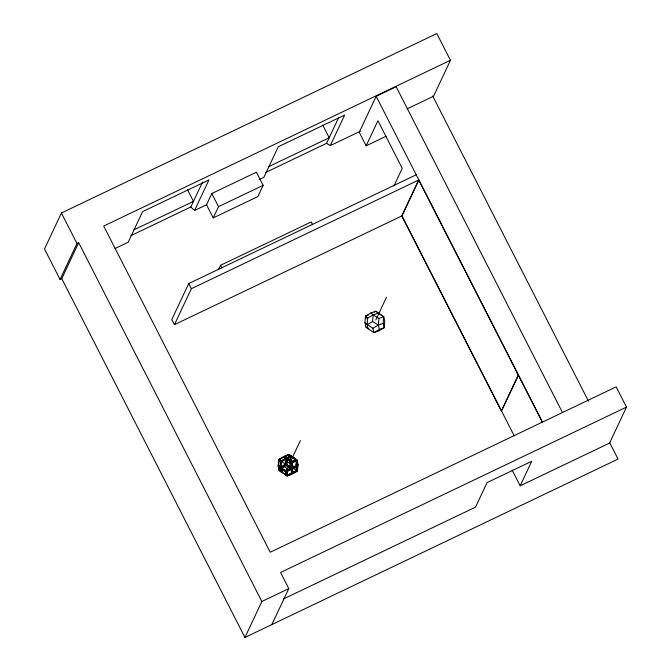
<?xml version="1.0" encoding="UTF-8"?>
<svg xmlns="http://www.w3.org/2000/svg" width="671" height="671" viewBox="0 0 671 671"><rect width="100%" height="100%" fill="white"/><g stroke="black" fill="none" stroke-linecap="round" stroke-linejoin="round"><path stroke-width="1.01" d="M278.792 460.834L278.364 465.766L279.346 470.103L280.973 471.562L280.184 468.316L278.566 466.857M281.979 472.267L281.199 469.021L285.51 471.696L286.291 474.934L279.203 470.405L278.163 466.06L278.733 459.442L284.21 456.246L289 454.527L296.951 460.071L297.999 464.416L297.429 471.034L291.944 474.229L287.154 475.94L279.203 470.405L279.371 468.517M283.388 470.22L281.375 472.359L280.335 468.014L280.906 461.396L278.733 459.442L281.602 458.41M289.151 467.217L287.096 468.417L284.202 466.622L284.487 463.317L281.795 461.874M281.132 465.808L278.163 466.06L280.335 468.014L285.812 464.818L286.383 458.201L284.21 456.246L285.376 458.947M286.811 459.962L286.945 465.028L289.838 466.823L290.124 463.51L291.482 462.361M287.616 470.589L287.154 475.94L292.64 472.753L297.429 471.034L296.381 466.689L296.951 460.071L289 454.527L285.083 456.808M288.773 457.203L289 454.527M290.358 468.995L292.64 472.753L291.591 468.4L292.162 461.782L286.383 458.201L280.906 461.396M364.932 322.743L365.502 316.125L370.979 312.929L375.768 311.218L383.72 316.754L384.768 321.107L384.198 327.725L378.712 330.912L373.923 332.631L365.98 327.087L364.932 322.743L372.875 328.287L373.923 332.631L379.409 329.436L384.198 327.725L383.149 323.372L383.72 316.754L375.768 311.218L374.2 312.132M368.144 329.05L367.104 324.697L367.674 318.079L365.502 316.125L368.371 315.093M367.104 324.697L372.581 321.51L373.151 314.892L370.979 312.929M379.409 329.436L378.36 325.091L378.93 318.473L373.151 314.892L367.674 318.079M286.358 470.799L287.096 468.417M289.629 460.86L291.172 456.49L286.383 458.201M407.247 108.811L433.533 96.247L450.459 60.281L436.804 33.55L61.422 213.009L44.496 248.966L60.063 279.455L61.757 278.65L78.675 242.684L261.849 601.484L244.932 637.45L61.757 278.65M60.063 279.455L76.98 243.498L78.675 242.684M130.828 235.68L190.807 207.004L202.592 181.967M190.807 207.004L194.548 210.493L208.941 179.912L142.604 211.625L128.211 242.206L115.026 248.513M211.81 193.525L206.525 204.772L213.227 217.907L257.84 196.578L263.133 185.339L256.423 172.195L211.81 193.525L218.52 206.66L213.227 217.907M416.238 174.787L188.736 283.548L171.818 319.505L174.452 324.663L401.946 215.911L418.419 180.893M174.452 324.663L191.369 288.706L418.872 179.945M218.805 269.054L220.583 265.263L311.193 221.942L312.611 224.718M265.641 172.472L326.559 143.351L338.78 117.383M326.559 143.351L330.266 145.615L344.659 115.026L278.255 146.773L263.862 177.362L259.174 179.602M562.474 412.522L396.158 86.735L376.163 96.297L359.237 132.254L366.148 145.8L386.144 136.238M366.148 145.8L377.941 120.738L402.248 168.354L393.952 185.984M289.939 462.78L300.365 440.637M375.777 320.025L386.504 297.228M271.872 624.567L288.798 588.61L280.562 572.48L626.504 407.104L616.171 386.857L270.228 552.241L103.703 226.052L450.459 60.281M501.371 411.055L518.457 375.014L501.371 411.055L401.786 215.987L418.712 180.021L542.327 422.16M512.174 470.17L520.159 485.812L531.709 461.279L487.062 482.625L475.513 507.159L283.506 598.951M626.504 407.104L609.578 443.07L520.159 485.812M372.875 328.287L378.36 325.091L383.149 323.372M280.033 458.813L287.691 455.156M286.257 465.431L281.761 468.064L286.072 470.732L290.157 468.35L285.854 465.682M279.203 470.405L280.981 469.373M280.335 468.014L286.106 471.596L291.591 468.4L296.381 466.689L292.229 465.959L292.514 462.655L296.951 460.071L292.162 461.782M293.185 473.097L296.456 471.193M133.479 230.052L193.458 201.375L187.486 189.675M268.291 166.844L329.209 137.723L322.751 125.066M194.548 210.493L206.718 204.672M330.266 145.615L360.302 131.256M218.52 206.66L263.133 185.339M261.849 601.484L288.798 588.61M244.932 637.45L618.05 459.073L609.478 442.273M373.151 314.892L377.941 313.172M378.93 318.473L383.72 316.754M281.3 467.67L284.202 466.622M288.379 475.16L291.055 474.196M296.012 464.584L297.999 464.416M372.581 321.51L378.36 325.091M365.98 327.087L368.454 328.631M289.872 455.542L295.936 459.367L290.015 455.232L291.633 456.691M287.23 461.723L290.124 463.51M292.749 468.132L297.429 471.034M285.812 464.818L291.591 468.4M295.19 458.914L296.808 460.373M284.982 473.986L287.154 475.94L286.106 471.596M285.066 474.263L286.148 475.236M280.218 471.109L281.837 472.569M432.661 95.928L588.501 401.199M376.163 96.297L542.487 422.084M401.946 215.911L514.254 435.898M220.583 265.263L222 268.039M188.736 283.548L191.369 288.706M61.422 213.009L76.98 243.498M365.502 316.125L366.131 318.733M297.001 461.187L297.589 463.611M278.935 460.532L278.507 465.464L280.126 466.924L280.553 461.992L278.935 460.532M281.526 461.833L281.099 466.764L285.192 464.382L285.611 459.45L281.526 461.833M287.045 459.501L286.618 464.433L290.929 467.108L291.357 462.168L287.045 459.501M292.699 462.411L292.271 467.343L295.844 466.06L296.272 461.128L292.699 462.411M297.01 461.463L296.582 466.395L297.362 469.641L297.79 464.701L297.01 461.463M283.791 456.901L279.706 459.283L281.325 460.742L285.41 458.36L283.791 456.901M291.029 469.365L286.936 471.747L287.716 474.984L291.81 472.602L291.029 469.365M292.548 472.938L288.463 475.32L296.121 471.654L292.548 472.938M288.664 454.997L285.1 456.28L286.718 457.739L290.283 456.456L288.664 454.997M291.298 457.161L287.725 458.444L292.036 461.111L295.609 459.828L291.298 457.161M295.903 467.461L292.338 468.735L293.118 471.981L296.683 470.698L295.903 467.461"/></g></svg>
